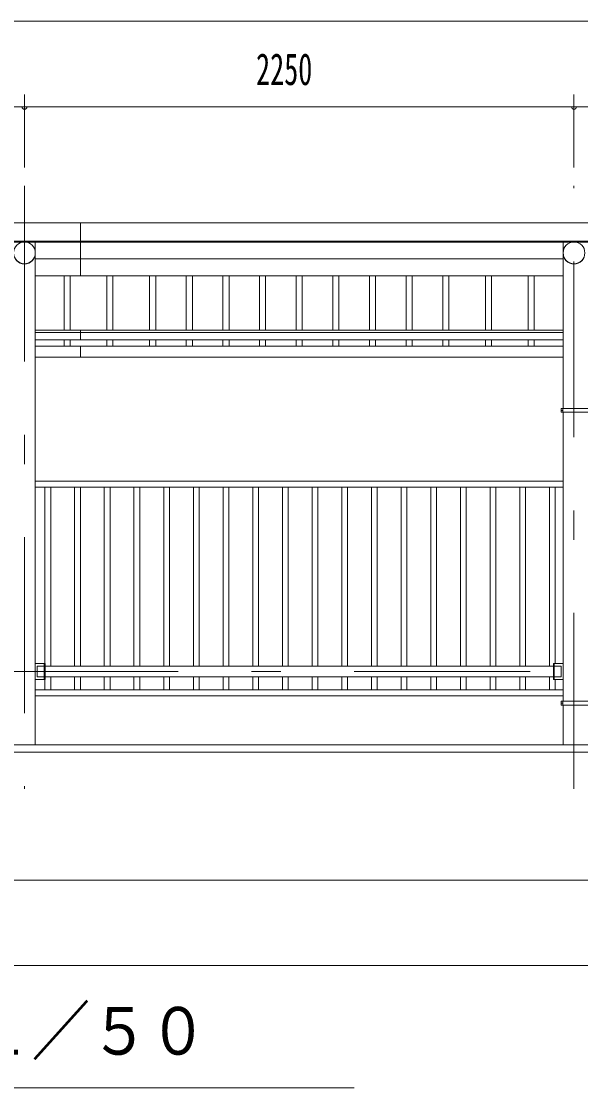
# Model space of a CAD drawing. Units: millimetres, scale not verified. Extents: x -26654 to 26660, y -10500 to 10500.
# Drawn here: x 4025 to 6315, y 420 to 4789 of the extents above; entities that cross this region are included whole.
import ezdxf
from ezdxf.enums import TextEntityAlignment as Align

# ---------------------------------------------------------------- set-up
doc = ezdxf.new("R2010")
doc.units = ezdxf.units.MM
doc.header["$LTSCALE"] = 60
doc.linetypes.add('USER3', pattern=[24, 12, -5, 2, -5])
for name, color, linetype, lineweight in [('0-2_1-05BOLD', 7, 'Continuous', 18), ('0-3_1-25CENTER', 3, 'USER3', 18), ('0-4_1-45THIN', 4, 'Continuous', 18), ('0-5_1-55DIM', 3, 'Continuous', 18)]:
    doc.layers.add(name, color=color, linetype=linetype, lineweight=lineweight)
doc.styles.add('ＭＳ ゴシック', font='')
doc.styles.get('ＭＳ ゴシック').set_extended_font_data('MS Gothic')

msp = doc.modelspace()

# ---------------------------------------------------------------- linework, layer by layer
at = {"layer": '0-2_1-05BOLD'}
for p, q in [((4267.94, 3963.67), (4267.94, 3745.48)), ((9220.94, 3888.53), (-1445.05, 3888.53)), ((-1445.05, 3884.46), (9220.95, 3884.46)), ((4082.49, 3884.46), (4082.49, 1824.67)), ((6243.39, 3202.67), (6243.39, 3884.46)), ((6243.39, 3814.97), (4082.49, 3814.97)), ((4082.49, 3745.48), (6243.39, 3745.48)), ((6243.39, 3523.86), (4082.49, 3523.86)), ((4082.49, 3513.43), (6243.39, 3513.43)), ((4267.94, 3523.86), (4267.94, 3483.82)), ((6243.39, 3483.82), (4082.49, 3483.82)), ((4082.49, 3457.49), (6243.39, 3457.49)), ((4267.94, 3457.49), (4267.94, 3412.49)), ((6243.39, 3412.49), (4082.49, 3412.49)), ((6235.7, 3194.67), (6241.8, 3194.67)), ((6241.79, 3186.67), (6241.79, 3202.67)), ((6243.39, 2002.67), (6243.39, 3186.67)), ((6243.39, 2904.67), (4082.5, 2904.67)), ((4082.5, 2879.67), (6243.39, 2879.67)), ((4119.29, 2091.67), (4119.29, 2157.67)), ((6203.4, 2146.02), (4122.49, 2146.02)), ((6206.59, 2091.67), (6206.59, 2157.67)), ((6235.44, 2146.02), (6206.59, 2146.02)), ((4122.49, 2103.32), (6203.4, 2103.32)), ((6243.39, 2049.67), (4082.5, 2049.67)), ((4082.5, 2024.67), (6243.39, 2024.67)), ((6235.7, 2002.67), (6441.15, 2002.67)), ((6241.8, 1994.67), (6235.7, 1994.67)), ((6241.79, 1986.67), (6241.79, 2002.67)), ((6243.39, 1824.67), (6243.39, 1986.67)), ((-1762.05, 1794.67), (9537.94, 1794.67))]:
    msp.add_line(p, q, dxfattribs=at)
for points in [[(-1445.05, 3454.91), (-1445.05, 3963.67), (9220.94, 3963.67), (9220.94, 3454.91), (9215.94, 3454.91)], [(4082.5, 2157.67), (4122.49, 2157.67), (4122.49, 2091.67), (4082.5, 2091.67)], [(4119.29, 2146.02), (4090.44, 2146.02), (4090.44, 2103.32), (4119.29, 2103.32)], [(6243.4, 2157.67), (6203.4, 2157.67), (6203.4, 2091.67), (6243.4, 2091.67)], [(6206.59, 2103.32), (6235.44, 2103.32), (6235.44, 2146.02)], [(6441.14, 1986.67), (6235.7, 1986.67), (6235.7, 2002.67)], [(9387.94, 1824.67), (-1612.06, 1824.67), (-1612.06, 1794.67)]]:
    msp.add_lwpolyline(points, dxfattribs=at)
msp.add_lwpolyline([(6235.7, 3186.67), (6441.14, 3186.67), (6441.14, 3202.67), (6235.7, 3202.67)], close=True, dxfattribs=at)
for centre in [(4037.94, 3839.91), (6287.94, 3839.91)]:
    msp.add_circle(centre, 44.55, dxfattribs=at)
for centre in [(4037.94, 3839.22), (6287.94, 3839.22)]:
    msp.add_arc(centre, 44.55, 180, 0, dxfattribs=at)
at = {"layer": '0-3_1-25CENTER'}
for p, q in [((4037.94, 4114.67), (4037.94, 1644.67)), ((6287.94, 1644.67), (6287.94, 4114.67)), ((8987.95, 2124.67), (-1212.05, 2124.67))]:
    msp.add_line(p, q, dxfattribs=at)
at = {"layer": '0-4_1-45THIN'}
for p, q in [((4200.45, 3523.86), (4200.45, 3745.48)), ((4225.45, 3745.48), (4225.45, 3523.86)), ((4375.45, 3745.48), (4375.45, 3523.86)), ((4400.45, 3523.86), (4400.45, 3745.48)), ((4550.45, 3523.86), (4550.45, 3745.48)), ((4575.45, 3745.48), (4575.45, 3523.86)), ((4700.45, 3745.48), (4700.45, 3523.86)), ((4725.45, 3523.86), (4725.45, 3745.48)), ((4850.45, 3523.86), (4850.45, 3745.48)), ((4875.45, 3745.48), (4875.45, 3523.86)), ((5000.44, 3745.48), (5000.44, 3523.86)), ((5025.45, 3523.86), (5025.45, 3745.48)), ((5150.44, 3523.86), (5150.44, 3745.48)), ((5175.45, 3745.48), (5175.45, 3523.86)), ((5300.44, 3745.48), (5300.44, 3523.86)), ((5325.45, 3523.86), (5325.45, 3745.48)), ((5450.44, 3523.86), (5450.44, 3745.48)), ((5475.44, 3745.48), (5475.44, 3523.86)), ((5600.44, 3745.48), (5600.44, 3523.86)), ((5625.45, 3523.86), (5625.45, 3745.48)), ((5750.44, 3523.86), (5750.44, 3745.48)), ((5775.45, 3745.48), (5775.45, 3523.86)), ((5925.44, 3745.48), (5925.44, 3523.86)), ((5950.44, 3523.86), (5950.44, 3745.48)), ((6100.44, 3523.86), (6100.44, 3745.48)), ((6125.44, 3745.48), (6125.44, 3523.86)), ((4200.45, 3457.49), (4200.45, 3483.82)), ((4225.45, 3483.82), (4225.45, 3457.49)), ((4375.45, 3483.82), (4375.45, 3457.49)), ((4400.45, 3457.49), (4400.45, 3483.82)), ((4550.45, 3457.49), (4550.45, 3483.82)), ((4575.45, 3483.82), (4575.45, 3457.49)), ((4700.45, 3483.82), (4700.45, 3457.49)), ((4725.45, 3457.49), (4725.45, 3483.82)), ((4850.45, 3457.49), (4850.45, 3483.82)), ((4875.45, 3483.82), (4875.45, 3457.49)), ((5000.44, 3483.82), (5000.44, 3457.49)), ((5025.45, 3457.49), (5025.45, 3483.82)), ((5150.44, 3457.49), (5150.44, 3483.82)), ((5175.45, 3483.82), (5175.45, 3457.49)), ((5300.44, 3483.82), (5300.44, 3457.49)), ((5325.45, 3457.49), (5325.45, 3483.82)), ((5450.44, 3457.49), (5450.44, 3483.82)), ((5475.44, 3483.82), (5475.44, 3457.49)), ((5600.44, 3483.82), (5600.44, 3457.49)), ((5625.45, 3457.49), (5625.45, 3483.82)), ((5750.44, 3457.49), (5750.44, 3483.82)), ((5775.45, 3483.82), (5775.45, 3457.49)), ((5925.44, 3483.82), (5925.44, 3457.49)), ((5950.44, 3457.49), (5950.44, 3483.82)), ((6100.44, 3457.49), (6100.44, 3483.82)), ((6125.44, 3483.82), (6125.44, 3457.49)), ((4121.95, 2157.67), (4121.95, 2879.67)), ((4145.95, 2879.67), (4145.95, 2146.02)), ((4243.45, 2146.02), (4243.45, 2879.67)), ((4267.45, 2879.67), (4267.45, 2146.02)), ((4364.95, 2146.02), (4364.95, 2879.67)), ((4388.95, 2879.67), (4388.95, 2146.02)), ((4486.45, 2146.02), (4486.45, 2879.67)), ((4510.45, 2879.67), (4510.45, 2146.02)), ((4607.95, 2146.02), (4607.95, 2879.67)), ((4631.95, 2879.67), (4631.95, 2146.02)), ((4729.45, 2146.02), (4729.45, 2879.67)), ((4753.45, 2879.67), (4753.45, 2146.02)), ((4850.95, 2146.02), (4850.95, 2879.67)), ((4874.95, 2879.67), (4874.95, 2146.02)), ((4972.45, 2146.02), (4972.45, 2879.67)), ((4996.45, 2879.67), (4996.45, 2146.02)), ((5093.95, 2146.02), (5093.95, 2879.67)), ((5117.95, 2879.67), (5117.95, 2146.02)), ((5215.45, 2146.02), (5215.45, 2879.67)), ((5239.45, 2879.67), (5239.45, 2146.02)), ((5336.95, 2146.02), (5336.95, 2879.67)), ((5360.95, 2879.67), (5360.95, 2146.02)), ((5458.45, 2146.02), (5458.45, 2879.67)), ((5482.45, 2879.67), (5482.45, 2146.02)), ((5579.95, 2146.02), (5579.95, 2879.67)), ((5603.95, 2879.67), (5603.95, 2146.02)), ((5701.45, 2146.02), (5701.45, 2879.67)), ((5725.45, 2879.67), (5725.45, 2146.02)), ((5822.95, 2146.02), (5822.95, 2879.67)), ((5846.95, 2879.67), (5846.95, 2146.02)), ((5944.45, 2146.02), (5944.45, 2879.67)), ((5968.45, 2879.67), (5968.45, 2146.02)), ((6065.95, 2146.02), (6065.95, 2879.67)), ((6089.95, 2879.67), (6089.95, 2146.02)), ((6187.45, 2146.02), (6187.45, 2879.67)), ((6211.45, 2879.67), (6211.45, 2157.67)), ((4145.95, 2049.67), (4145.95, 2103.32)), ((4243.45, 2103.32), (4243.45, 2049.67)), ((4267.45, 2049.67), (4267.45, 2103.32)), ((4364.95, 2103.32), (4364.95, 2049.67)), ((4388.95, 2049.67), (4388.95, 2103.32)), ((4486.45, 2103.32), (4486.45, 2049.67)), ((4510.45, 2049.67), (4510.45, 2103.32)), ((4607.95, 2103.32), (4607.95, 2049.67)), ((4631.95, 2049.67), (4631.95, 2103.32)), ((4729.45, 2103.32), (4729.45, 2049.67)), ((4753.45, 2049.67), (4753.45, 2103.32)), ((4850.95, 2103.32), (4850.95, 2049.67)), ((4874.95, 2049.67), (4874.95, 2103.32)), ((4972.45, 2103.32), (4972.45, 2049.67)), ((4996.45, 2049.67), (4996.45, 2103.32)), ((5093.95, 2103.32), (5093.95, 2049.67)), ((5117.95, 2049.67), (5117.95, 2103.32)), ((5215.45, 2103.32), (5215.45, 2049.67)), ((5239.45, 2049.67), (5239.45, 2103.32)), ((5336.95, 2103.32), (5336.95, 2049.67)), ((5360.95, 2049.67), (5360.95, 2103.32)), ((5458.45, 2103.32), (5458.45, 2049.67)), ((5482.45, 2049.67), (5482.45, 2103.32)), ((5579.95, 2103.32), (5579.95, 2049.67)), ((5603.95, 2049.67), (5603.95, 2103.32)), ((5701.45, 2103.32), (5701.45, 2049.67)), ((5725.45, 2049.67), (5725.45, 2103.32)), ((5822.95, 2103.32), (5822.95, 2049.67)), ((5846.95, 2049.67), (5846.95, 2103.32)), ((5944.45, 2103.32), (5944.45, 2049.67)), ((5968.45, 2049.67), (5968.45, 2103.32)), ((6065.95, 2103.32), (6065.95, 2049.67)), ((6089.95, 2049.67), (6089.95, 2103.32)), ((6187.45, 2103.32), (6187.45, 2049.67)), ((4121.95, 2091.67), (4121.95, 2049.67)), ((6211.45, 2049.67), (6211.45, 2091.67))]:
    msp.add_line(p, q, dxfattribs=at)
at = {"layer": '0-5_1-55DIM'}
for p, q in [((-1445.06, 4788.67), (9220.95, 4788.67)), ((4037.94, 4189.67), (4037.94, 4488.67)), ((6287.95, 4189.67), (6287.95, 4488.67)), ((-1837.56, 4438.67), (9613.44, 4438.67)), ((4047.94, 4438.67), (4027.94, 4438.67)), ((6297.95, 4438.67), (6277.95, 4438.67)), ((-1612.05, 1269.67), (9387.94, 1269.67)), ((9387.94, 919.67), (-1612.05, 919.67)), ((5387.94, 419.67), (2387.94, 419.67))]:
    msp.add_line(p, q, dxfattribs=at)
for centre in [(4037.94, 4438.67), (6287.95, 4438.67)]:
    msp.add_arc(centre, 10, 180, 0, dxfattribs=at)

# ---------------------------------------------------------------- texts
at = {"layer": '0-5_1-55DIM', "color": 7, "style": 'ＭＳ ゴシック'}
for s, height, width, p in [('2250', 130.2, 0.65, (4986.26, 4488.67)), ('正面図\u3000Ｓ＝１／５０', 195.4, 0.9, (2387.94, 496.31))]:
    msp.add_text(s, height=height, dxfattribs=dict(at, width=width)).set_placement(p, align=Align.BOTTOM_LEFT)

doc.saveas('drawing.dxf')
